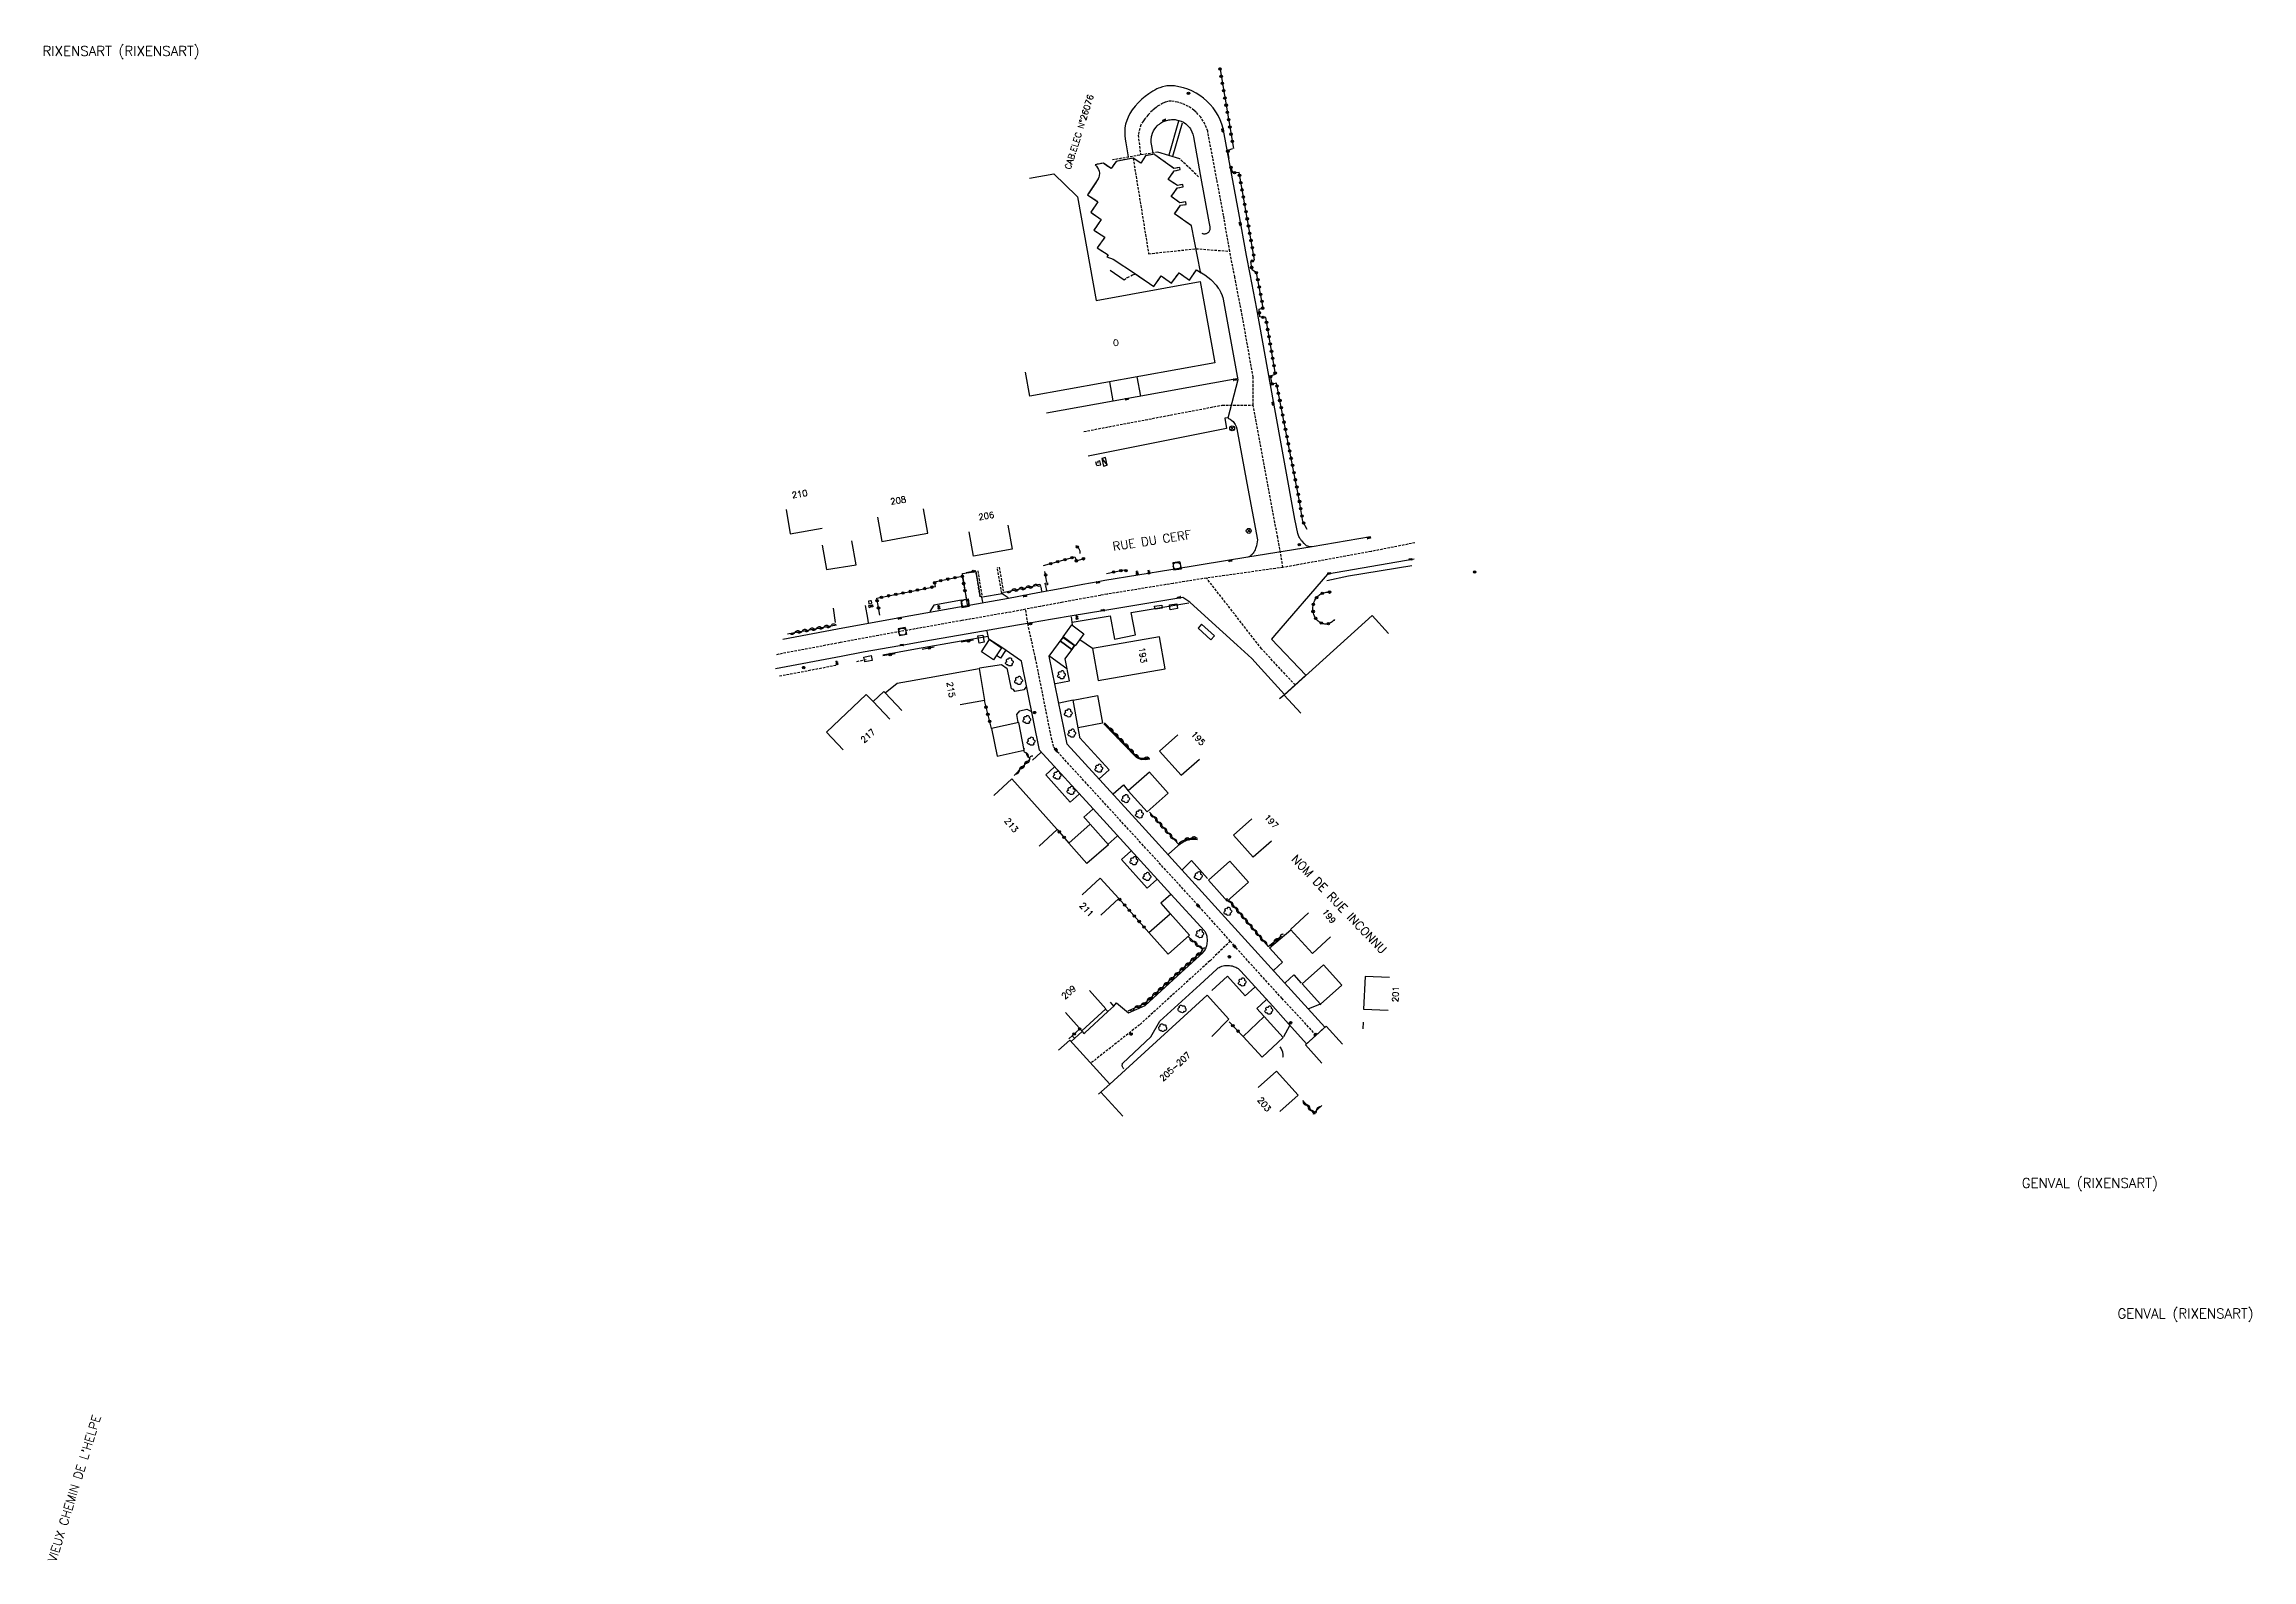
# Model space of a CAD drawing. Header units: millimetres. Extents: x 159000 to 159487, y 157000 to 157996.
# Drawn here: x 159007.5 to 159458.1, y 157686.6 to 157996 of the extents above; entities that cross this region are included whole.
import ezdxf
from ezdxf.enums import TextEntityAlignment as Align

# ---------------------------------------------------------------- set-up
doc = ezdxf.new("R2010")
doc.units = ezdxf.units.MM
doc.linetypes.add('DASHED', pattern=[0.75, 0.5, -0.25])
doc.layers.get('0').update_dxf_attribs({"linetype": 'CONTINUOUS'})
for name, color, linetype in [('W0001', 6, 'DASHED'), ('W0003', 5, 'CONTINUOUS'), ('W0006', 2, 'CONTINUOUS'), ('W0008', 7, 'CONTINUOUS'), ('W0014', 7, 'CONTINUOUS'), ('W0017', 7, 'CONTINUOUS'), ('W0100', 7, 'CONTINUOUS'), ('W0101', 7, 'CONTINUOUS'), ('W0103', 1, 'CONTINUOUS'), ('W0104', 1, 'CONTINUOUS'), ('W0105', 7, 'CONTINUOUS'), ('W0106', 7, 'CONTINUOUS'), ('W0112', 1, 'DASHED'), ('W0113', 2, 'DASHED'), ('W0300', 7, 'CONTINUOUS'), ('W0310', 3, 'CONTINUOUS'), ('W0322', 7, 'CONTINUOUS'), ('W0323', 7, 'CONTINUOUS'), ('W0400', 7, 'CONTINUOUS'), ('W0420', 7, 'CONTINUOUS'), ('W0421', 7, 'CONTINUOUS'), ('W0425', 7, 'CONTINUOUS'), ('W0431', 7, 'CONTINUOUS'), ('W0432', 7, 'CONTINUOUS'), ('W0438', 7, 'CONTINUOUS'), ('W0469', 7, 'CONTINUOUS'), ('W0856', 7, 'CONTINUOUS'), ('W0980', 7, 'CONTINUOUS'), ('W0989', 7, 'CONTINUOUS'), ('W0991', 7, 'CONTINUOUS'), ('W1102', 7, 'CONTINUOUS'), ('W1336', 3, 'CONTINUOUS'), ('W1338', 7, 'CONTINUOUS'), ('W1471', 7, 'CONTINUOUS')]:
    doc.layers.add(name, color=color, linetype=linetype)
doc.styles.get("Standard").update_dxf_attribs({"font": 'romans.shx', "width": 0.85})

# ---------------------------------------------------------------- blocks, each defined once
blk = doc.blocks.new('T400')
for p, q in [((-0.15, 0.3), (0.15, 0.3)), ((-0.15, -0.25), (-0.15, 0.3)), ((-0.15, 0.15), (0.15, 0.15)), ((-0.15, 0), (0.15, 0)), ((0.15, 0.3), (0.15, -0.25)), ((-0.15, -0.15), (0.15, -0.15)), ((-0.15, -0.25), (-0.15, -0.3)), ((-0.15, -0.3), (0.15, -0.3)), ((0.15, -0.3), (0.15, -0.25))]:
    blk.add_line(p, q)
blk = doc.blocks.new('T300')
for p, q in [((-0.8, 0.51), (-0.86, 0.34)), ((-0.86, 0.34), (-0.86, 0.17)), ((-0.86, 0.17), (-0.74, 0.06)), ((-0.69, 0.63), (-0.8, 0.51)), ((-0.8, -0.06), (-0.74, 0.06)), ((-0.74, 0.06), (-0.69, 0.11)), ((-0.57, 0.69), (-0.69, 0.63)), ((-0.46, 0.69), (-0.57, 0.69)), ((-0.29, 0.63), (-0.46, 0.69)), ((-0.29, 0.63), (-0.17, 0.74)), ((-0.23, 0.57), (-0.29, 0.63)), ((-0.17, 0.74), (-0.06, 0.8)), ((-0.06, 0.8), (0.06, 0.8)), ((0.06, 0.8), (0.23, 0.74)), ((0.23, 0.74), (0.34, 0.63)), ((0.34, 0.63), (0.4, 0.51)), ((0.46, 0.46), (0.34, 0.46)), ((0.4, 0.51), (0.4, 0.46)), ((0.57, 0.4), (0.46, 0.46)), ((0.57, 0.4), (0.69, 0.29)), ((0.69, 0.29), (0.74, 0.17)), ((0.74, 0.06), (0.69, -0.17)), ((0.74, 0.17), (0.74, 0.06)), ((-0.8, -0.17), (-0.8, -0.06)), ((-0.8, -0.23), (-0.8, -0.17)), ((-0.74, -0.34), (-0.8, -0.23)), ((-0.69, -0.4), (-0.74, -0.34)), ((-0.51, -0.46), (-0.69, -0.4)), ((-0.4, -0.46), (-0.51, -0.46)), ((-0.4, -0.46), (-0.34, -0.46)), ((-0.34, -0.46), (-0.34, -0.4)), ((-0.34, -0.51), (-0.34, -0.46)), ((-0.29, -0.63), (-0.34, -0.51)), ((-0.17, -0.74), (-0.29, -0.63)), ((-0.06, -0.8), (-0.17, -0.74)), ((0.06, -0.8), (-0.06, -0.8)), ((0.17, -0.74), (0.06, -0.8)), ((0.23, -0.69), (0.17, -0.74)), ((0.29, -0.46), (0.23, -0.46)), ((0.29, -0.63), (0.23, -0.69)), ((0.46, -0.4), (0.29, -0.46)), ((0.34, -0.51), (0.29, -0.63)), ((0.34, -0.51), (0.34, -0.46)), ((0.57, -0.34), (0.46, -0.4)), ((0.63, -0.29), (0.57, -0.34)), ((0.69, -0.17), (0.63, -0.29))]:
    blk.add_line(p, q)
blk = doc.blocks.new('T856')
for p, q in [((-0.125, 0), (0.125, 0)), ((0, 0.125), (0, -0.125))]:
    blk.add_line(p, q)
blk.add_ellipse((0, 0), major_axis=(-0.177, 0.177), ratio=1, start_param=3.9269908, end_param=10.2101761)
blk = doc.blocks.new('T438')
for p, q in [((-0.4, 0.2), (0.4, 0.2)), ((-0.4, -0.2), (-0.4, 0.2)), ((0.15, 1.1), (-0.3, 1.1)), ((-0.3, 1.1), (-0.3, 0.5)), ((-0.3, 0.5), (0.15, 0.5)), ((0.3, 0.65), (0.3, 0.95)), ((0.4, 0.2), (0.4, -0.2))]:
    blk.add_line(p, q)
at = {"flags": 128}
for points in [[(-0.4, -0.2), (0.4, 0.2)], [(0.4, -0.2), (-0.4, -0.2)]]:
    blk.add_lwpolyline(points, dxfattribs=at)
for centre, major_axis, start_param, end_param in [((0.15, 0.95), (0.106, -0.106), 0.785398, 2.356194), ((0.15, 0.65), (0.106, 0.106), 3.926991, 5.497787)]:
    blk.add_ellipse(centre, major_axis=major_axis, ratio=1, start_param=start_param, end_param=end_param)
blk = doc.blocks.new('T420')
for p, q in [((0.75, 0.75), (-0.75, 0.75)), ((-0.75, 0.75), (-0.75, -0.75)), ((0.75, 0.75), (0.75, -0.75)), ((0.75, -0.75), (-0.75, -0.75))]:
    blk.add_line(p, q)
blk.add_ellipse((0, 0), major_axis=(-0.53, 0.53), ratio=1, start_param=3.926991, end_param=10.210176)
blk = doc.blocks.new('T425')
for p, q in [((-0.15, 0.6), (0.15, 0.6)), ((-0.15, 0.6), (-0.15, 0.3)), ((-0.15, 0.3), (0.15, 0.3)), ((-0.15, 0.15), (0.15, 0.15)), ((-0.15, -0.15), (-0.15, 0.15)), ((0, 0.45), (0.15, 0.45)), ((0.15, 0.45), (0.15, 0.3)), ((0.15, 0.15), (0.15, -0.15)), ((0.15, -0.15), (-0.15, -0.15))]:
    blk.add_line(p, q)
blk.add_ellipse((0, 0), major_axis=(-0.106, 0.106), ratio=1, start_param=3.926991, end_param=10.210176)
blk = doc.blocks.new('T1471')
at = {"color": 0, "linetype": 'Continuous', "flags": 128}
blk.add_lwpolyline([(-0.75, -0.5), (-0.75, 0.5), (0.75, 0.5), (0.75, -0.5), (-0.75, -0.5)], dxfattribs=at)
blk = doc.blocks.new('T432')
at = {"flags": 128}
for points in [[(0.8, 0.8), (-0.8, 0.8)], [(-0.8, 0.8), (-0.8, 0)], [(0.8, 0.8), (-0.8, 0)], [(-0.8, 0), (0.8, 0)], [(-0.4, 2.1), (-0.4, 1.3)], [(-0.4, 1.3), (0.4, 1.3)], [(-0.39, 2.1), (0.41, 2.1)], [(0, 1.7), (0.4, 1.7)], [(0.4, 1.3), (0.4, 1.7)], [(0.8, 0), (0.8, 0.8)]]:
    blk.add_lwpolyline(points, dxfattribs=at)
blk = doc.blocks.new('T469')
at = {"color": 0, "linetype": 'Continuous', "flags": 128}
for points in [[(-0.35, 0.35), (0.35, -0.35)], [(-0.35, -0.35), (0.35, 0.35)]]:
    blk.add_lwpolyline(points, dxfattribs=at)
at = {"color": 0, "linetype": 'Continuous'}
blk.add_circle((0, 0), 0.5, dxfattribs=at)
blk = doc.blocks.new('t322o')
at = {"color": 0, "linetype": 'Continuous'}
for radius in [0.25, 0.15]:
    blk.add_circle((0, 0), radius, dxfattribs=at)
blk = doc.blocks.new('t310o')
at = {"color": 0, "linetype": 'Continuous'}
for centre, start, end in [((-0.5, 0.38), 216.8699, 323.1304), ((0.5, -0.37), 36.8699, 143.1303)]:
    blk.add_arc(centre, 0.625, start, end, dxfattribs=at)
blk = doc.blocks.new('t323o')
at = {"color": 0, "linetype": 'Continuous'}
for radius in [0.25, 0.15]:
    blk.add_circle((0, 0), radius, dxfattribs=at)

msp = doc.modelspace()

# ---------------------------------------------------------------- linework, layer by layer
at = {"layer": 'W0001'}
for points in [[(159260.32, 157889.14), (159259.26, 157895.27), (159258.66, 157898.24), (159254.25, 157922.29), (159254.25, 157927.97), (159254.25, 157927.97), (159254.25, 157927.97), (159251.84, 157941.37), (159250.49, 157948.38), (159249.45, 157953.68), (159249.45, 157953.68), (159248.19, 157960.98), (159244.96, 157978.17), (159244.44, 157979.57), (159243.54, 157981.05), (159242.6, 157982.09), (159242.2, 157982.44), (159241.02, 157983.24), (159239.77, 157983.82), (159238.8, 157984.1), (159238.11, 157984.24), (159237.53, 157984.32), (159237.51, 157984.32), (159236.88, 157984.28), (159236.82, 157984.27), (159236.29, 157984.11), (159235.8, 157983.89), (159234.98, 157983.41), (159234.74, 157983.26), (159234.44, 157983.03), (159234.14, 157982.81), (159233.66, 157982.4), (159232.79, 157981.52), (159232.3, 157980.94), (159232.1, 157980.69), (159231.82, 157980.27), (159231.3, 157979.48), (159231.3, 157979.48), (159230.76, 157977.39), (159230.76, 157977.39), (159230.76, 157977.39), (159231.27, 157973.34)], [(159229.74, 157972.69), (159232.89, 157953.17), (159242.58, 157954.2), (159249.45, 157953.68)], [(159219.7, 157916.89), (159247.93, 157922.27), (159254.25, 157922.29)], [(159287.26, 157894.18), (159278.29, 157892.4), (159260.32, 157889.14), (159244.71, 157886.98), (159237.88, 157885.88), (159224.41, 157883.68), (159223.06, 157883.45), (159221.51, 157883.17), (159219.95, 157882.89), (159215.37, 157882.04), (159210.79, 157881.18), (159207.81, 157880.62), (159204.78, 157880.05), (159194.77, 157878.3), (159182.97, 157876.2), (159169.94, 157873.81), (159156.89, 157871.33)], [(159262.8, 157865.18), (159255.94, 157872.54), (159244.71, 157886.98)], [(159267.06, 157793.69), (159260.12, 157801.17), (159250.87, 157811.37), (159249.57, 157812.87), (159242.99, 157820.18), (159214.33, 157851.47), (159213.51, 157852.57), (159213.15, 157853.95), (159209.83, 157870.54), (159208.22, 157877.72), (159207.81, 157880.62)], [(159249.57, 157812.87), (159245.38, 157808.83), (159231.07, 157795.8), (159221.09, 157787.96)]]:
    msp.add_lwpolyline(points, dxfattribs=at)
at = {"layer": 'W0003'}
msp.add_lwpolyline([(159212.03, 157920.67), (159225.68, 157923.12), (159250.88, 157927.7)], dxfattribs=at)
at = {"layer": 'W0006'}
msp.add_lwpolyline([(159230.22, 157949.04), (159230.22, 157949.04), (159233.97, 157946.48), (159235.47, 157948.66), (159237.57, 157947.15), (159239.1, 157949.27), (159241.21, 157947.81), (159242.69, 157949.91), (159243.59, 157949.3), (159243.5, 157949.5), (159241.67, 157958.9), (159238.21, 157961.33), (159239.4, 157963.07), (159240.59, 157963.24), (159240.5, 157963.76), (159239.27, 157963.57), (159237.52, 157964.87), (159238.77, 157966.62), (159239.96, 157966.82), (159239.9, 157967.3), (159238.77, 157967.11), (159236.89, 157968.32), (159238.13, 157970.08), (159239.31, 157970.34), (159239.24, 157970.79), (159238.04, 157970.59), (159234.15, 157973.39), (159234.12, 157973.52), (159232.29, 157973.15), (159231.32, 157971.65), (159229.74, 157972.69), (159226.25, 157972.02), (159225.22, 157970.56), (159223.66, 157971.65), (159221.96, 157971.34), (159222.24, 157971.06), (159222.48, 157970.73), (159222.66, 157970.38), (159222.78, 157970), (159222.84, 157969.6), (159222.83, 157969.1), (159222.76, 157968.8), (159222.62, 157968.43), (159220.44, 157965.2), (159222.56, 157963.78), (159221.08, 157961.63), (159223.24, 157960.18), (159221.75, 157958.01), (159223.96, 157956.54), (159222.39, 157954.37), (159224.61, 157952.93), (159224.35, 157952.52), (159225.65, 157952.06), (159230.22, 157949.04)], close=True, dxfattribs=at)
for points in [[(159248.9, 157919.68), (159248.42, 157919.61), (159248.79, 157917.52), (159220.55, 157911.89)], [(159195.95, 157881.52), (159194.91, 157887.91), (159197.65, 157888.35), (159198.52, 157883.14)]]:
    msp.add_lwpolyline(points, dxfattribs=at)
at = {"layer": 'W0008'}
for points in [[(159278.2, 157895.36), (159266.25, 157893.36), (159253.16, 157891.23), (159243.63, 157889.66), (159237.43, 157888.65), (159223.95, 157886.45), (159222.58, 157886.22), (159221.01, 157885.94), (159219.44, 157885.65), (159214.85, 157884.8), (159210.27, 157883.94), (159204.28, 157882.81), (159194.28, 157881.06), (159194.28, 157881.06), (159182.47, 157878.96), (159169.42, 157876.56), (159158.23, 157874.45)], [(159287.09, 157890.81), (159269.42, 157887.74), (159258.57, 157875.26), (159257.95, 157874.5), (159264.96, 157867.13), (159260.64, 157863.22), (159255.9, 157868.47), (159253.93, 157870.59), (159250.94, 157873.3), (159245.12, 157878.58), (159241.28, 157882.03), (159239.86, 157883.02), (159223.94, 157880.35), (159216.89, 157879.18), (159210.51, 157878.12), (159209.02, 157877.87), (159206.12, 157877.37), (159199.18, 157876.16), (159194.1, 157875.28), (159187.05, 157874.03), (159182.11, 157873.16), (159174.66, 157871.84), (159170.15, 157871), (159156.74, 157868.45)], [(159233.32, 157793.37), (159235.17, 157796.53), (159243.4, 157804.01), (159246.79, 157807.14), (159246.95, 157807.28), (159247.12, 157807.4), (159247.29, 157807.51), (159247.48, 157807.61), (159247.67, 157807.69), (159247.87, 157807.75), (159248.12, 157807.82), (159248.37, 157807.87), (159248.63, 157807.9), (159248.88, 157807.91), (159249.14, 157807.91), (159249.4, 157807.9), (159249.67, 157807.86), (159249.93, 157807.81), (159250.19, 157807.73), (159250.45, 157807.64), (159250.7, 157807.53), (159250.92, 157807.41), (159251.14, 157807.27), (159251.34, 157807.12), (159251.54, 157806.95), (159251.71, 157806.77), (159258.22, 157799.57), (159260.89, 157796.6), (159265.12, 157791.93), (159267.06, 157793.69), (159268.85, 157795.3), (159260.65, 157804.34), (159230.21, 157837.83), (159223.62, 157845.04), (159216.25, 157853.06), (159212.62, 157871.07), (159215.43, 157874.93), (159215.45, 157874.97), (159217.23, 157877.41), (159217.36, 157877.46), (159217.14, 157879.05)], [(159228.81, 157798.22), (159232.18, 157799.77), (159239.54, 157806.49), (159243.97, 157810.52), (159244.15, 157810.74), (159244.29, 157810.91), (159244.42, 157811.1), (159244.52, 157811.29), (159244.62, 157811.5), (159244.71, 157811.75), (159244.78, 157812.01), (159244.84, 157812.28), (159244.88, 157812.54), (159244.9, 157812.79), (159244.9, 157813.04), (159244.89, 157813.29), (159244.87, 157813.54), (159244.83, 157813.79), (159244.78, 157814.04), (159244.73, 157814.21), (159244.66, 157814.37), (159244.59, 157814.54), (159244.5, 157814.69), (159244.39, 157814.83), (159244.28, 157814.97), (159237.46, 157822.43), (159230.55, 157829.98), (159221.56, 157839.85), (159210.6, 157851.88), (159206.92, 157870.04), (159206.92, 157870.04), (159206.92, 157870.04), (159202.93, 157872.79), (159200.27, 157874.53), (159199.95, 157876.12)]]:
    msp.add_lwpolyline(points, dxfattribs=at)
at = {"layer": 'W0014'}
for points in [[(159286.63, 157889.45), (159273.67, 157887.35), (159269.27, 157886.42)], [(159194.92, 157881.34), (159194.72, 157882.45), (159189.04, 157881.42), (159188.22, 157880.18)], [(159199.06, 157882.09), (159198.85, 157883.07)], [(159199.02, 157883.18), (159202.98, 157883.86), (159204.26, 157883), (159204.25, 157883.01)], [(159217.31, 157877.97), (159225.03, 157879.29), (159225.96, 157874.54), (159230.23, 157875.36), (159229.33, 157879.97), (159241.1, 157881.94)], [(159200.13, 157875.07), (159200.13, 157875.07), (159194.62, 157874.08), (159185.35, 157872.45), (159178.64, 157871.26)], [(159203.69, 157872.17), (159202.66, 157870.62), (159201.88, 157871.16)]]:
    msp.add_lwpolyline(points, dxfattribs=at)
at = {"layer": 'W0017'}
for points in [[(159266.25, 157893.36), (159266.13, 157893.34), (159266.02, 157893.34), (159265.9, 157893.35), (159265.78, 157893.37), (159265.59, 157893.41), (159265.41, 157893.46), (159265.28, 157893.5), (159265.15, 157893.56), (159265.06, 157893.61), (159264.97, 157893.68), (159264.61, 157894.04), (159264.27, 157894.41), (159264.1, 157894.61), (159263.94, 157894.82), (159263.79, 157895.04), (159263.66, 157895.27), (159263.57, 157895.46), (159263.48, 157895.67), (159263.42, 157895.88), (159263.37, 157896.1), (159262.77, 157899.03), (159258.38, 157923.04), (159254.98, 157941.96), (159253.62, 157948.99), (159252.89, 157952.84), (159252.89, 157952.84), (159251.32, 157961.55), (159248.1, 157978.76), (159247.83, 157979.65), (159247.49, 157980.52), (159247.09, 157981.36), (159246.61, 157982.17), (159246.08, 157982.94), (159245.48, 157983.66), (159244.81, 157984.34), (159244.12, 157984.94), (159243.37, 157985.49), (159242.58, 157985.98), (159241.75, 157986.41), (159240.88, 157986.77), (159239.99, 157987.06), (159239.08, 157987.27), (159238.16, 157987.41), (159237.56, 157987.47), (159236.62, 157987.43), (159236.35, 157987.39), (159235.76, 157987.26), (159235.19, 157987.06), (159234.88, 157986.94), (159234.58, 157986.8), (159234.15, 157986.58), (159233.73, 157986.35), (159232.93, 157985.84), (159232.18, 157985.27), (159231.52, 157984.71), (159230.78, 157983.99), (159230.15, 157983.29), (159229.57, 157982.55), (159229.03, 157981.77), (159228.69, 157981.08), (159228.42, 157980.36), (159228.21, 157979.62), (159228.05, 157978.88), (159228.01, 157978.1), (159228.02, 157977.33), (159228.1, 157976.56), (159228.26, 157975.81), (159228.71, 157972.92)], [(159233.82, 157973.76), (159233.45, 157975.88), (159233.43, 157976.37), (159233.5, 157977.07), (159233.56, 157977.33), (159233.71, 157977.8), (159233.91, 157978.24), (159234.17, 157978.66), (159234.47, 157979.04), (159234.67, 157979.26), (159234.87, 157979.46), (159235.09, 157979.65), (159235.3, 157979.81), (159235.52, 157979.95), (159235.75, 157980.08), (159235.94, 157980.17), (159236.13, 157980.25), (159236.33, 157980.32), (159236.53, 157980.38), (159236.79, 157980.44), (159237.05, 157980.49), (159237.31, 157980.53), (159237.58, 157980.55), (159237.82, 157980.56), (159238.06, 157980.56), (159238.3, 157980.54), (159238.54, 157980.51), (159238.8, 157980.47), (159239.05, 157980.4), (159239.3, 157980.33), (159239.55, 157980.24), (159240.02, 157980), (159240.47, 157979.71), (159240.86, 157979.36), (159241.22, 157978.97), (159241.42, 157978.69), (159241.75, 157978.06), (159241.93, 157977.56), (159242.04, 157977.04), (159243.44, 157969.33), (159245.19, 157959.71), (159245.41, 157958.68), (159245.38, 157958.18), (159245.36, 157958.04), (159245.32, 157957.9), (159245.26, 157957.76), (159245.19, 157957.64), (159245.1, 157957.53), (159244.99, 157957.43), (159244.88, 157957.35), (159244.75, 157957.28), (159244.64, 157957.24), (159244.52, 157957.21), (159244.4, 157957.19), (159244.28, 157957.19), (159244.16, 157957.2), (159244.05, 157957.23), (159243.93, 157957.27), (159243.82, 157957.32)], [(159238.99, 157980.23), (159236.99, 157973.31)], [(159237.87, 157973.12), (159239.84, 157979.92)], [(159243.7, 157949.26), (159244.36, 157948.85), (159244.99, 157948.4), (159245.58, 157947.9), (159245.81, 157947.68), (159246.65, 157946.78), (159247.12, 157946.17), (159247.12, 157946.17), (159247.12, 157946.17), (159247.28, 157945.92), (159247.42, 157945.67), (159247.64, 157945.25), (159247.85, 157944.82), (159247.89, 157944.71), (159247.93, 157944.59), (159248.01, 157944.23), (159248.09, 157943.87), (159251.11, 157927.41), (159249.07, 157919.63), (159249.51, 157919.4), (159249.91, 157919.11), (159250.12, 157918.93), (159250.55, 157918.35), (159250.77, 157917.9), (159250.92, 157917.42), (159252.97, 157906.37), (159255.09, 157894.76), (159255.01, 157893.95), (159254.92, 157893.56), (159254.71, 157892.99), (159254.61, 157892.75), (159254.49, 157892.52), (159254.36, 157892.28), (159254.21, 157892.06), (159254.11, 157891.93), (159254, 157891.81), (159253.83, 157891.63), (159253.64, 157891.47), (159253.56, 157891.41), (159253.48, 157891.36), (159253.32, 157891.29), (159253.16, 157891.23)], [(159225.68, 157923.12), (159224.98, 157927.04)], [(159231.29, 157924.12), (159230.59, 157928.04)], [(159210.87, 157885.21), (159211.05, 157884.29)], [(159211.85, 157885.39), (159212.03, 157884.47)], [(159168.49, 157880.81), (159168.95, 157877.89)], [(159175.08, 157881.35), (159175.53, 157878.79), (159175.67, 157877.85)], [(159213.86, 157865.46), (159216.75, 157866.03), (159215.85, 157870.48), (159215.85, 157870.48), (159217.21, 157872.35), (159217.26, 157872.39), (159217.77, 157873.2)], [(159217.21, 157872.35), (159214.9, 157874.05)], [(159218.87, 157874.42), (159221.46, 157872.69)], [(159207.9, 157864.77), (159207.44, 157864.19), (159205.58, 157863.84), (159205.29, 157864.2), (159204.9, 157864.36), (159204.13, 157868.3), (159204.05, 157868.45), (159202.84, 157869.27), (159198.35, 157868.56)], [(159212.73, 157871.03), (159216.22, 157868.49)], [(159206.29, 157857.47), (159205.99, 157859.12), (159206.59, 157859.91), (159208.02, 157860.23), (159208.01, 157860.23), (159208.89, 157859.82)], [(159214.65, 157861.54), (159217.52, 157862.1)], [(159224.86, 157847.81), (159218.88, 157854.38), (159218.84, 157854.59), (159218.54, 157856.4)], [(159223.78, 157857.26), (159230.24, 157850.55), (159230.35, 157850.45), (159230.47, 157850.36), (159230.6, 157850.29), (159230.73, 157850.22), (159230.87, 157850.17), (159231.13, 157850.1), (159231.4, 157850.05), (159231.67, 157850.01), (159231.94, 157849.99), (159232.21, 157849.98), (159232.45, 157849.99), (159232.68, 157850.01), (159232.92, 157850.05), (159233.15, 157850.1)], [(159210.89, 157851.39), (159209.18, 157849.82)], [(159218.7, 157842.86), (159216.91, 157841.27), (159211.92, 157846.83), (159213.65, 157848.39)], [(159224.86, 157847.81), (159222.82, 157846)], [(159225.69, 157842.94), (159227.75, 157844.75), (159228.75, 157843.52)], [(159221.48, 157839.79), (159219.66, 157838.21), (159220.87, 157836.88)], [(159226.49, 157834.3), (159224.62, 157832.65)], [(159236.96, 157830.6), (159238.84, 157832.35), (159239.08, 157832.56), (159239.33, 157832.76), (159239.59, 157832.94), (159239.86, 157833.1), (159240.14, 157833.25), (159240.4, 157833.37), (159240.66, 157833.46), (159240.93, 157833.55), (159241.2, 157833.61), (159241.48, 157833.66), (159241.71, 157833.68), (159241.94, 157833.69), (159242.16, 157833.69), (159242.39, 157833.68), (159242.62, 157833.66), (159242.85, 157833.63)], [(159234.55, 157825.47), (159232.61, 157823.7), (159227.37, 157829.55), (159229.25, 157831.26)], [(159239.8, 157827.48), (159241.68, 157829.3), (159244.91, 157825.65)], [(159237.42, 157822.4), (159235.38, 157820.6), (159237.3, 157818.48)], [(159258.44, 157806.94), (159260.23, 157808.55), (159257.56, 157811.53), (159261.89, 157815.17)], [(159254.55, 157803.47), (159252.62, 157801.72), (159249, 157805.75), (159245.77, 157802.79)], [(159260.75, 157804.38), (159262.55, 157806.01), (159264.06, 157804.32)], [(159256.43, 157797.57), (159255.01, 157799.1), (159256.91, 157800.87)], [(159217.11, 157792.39), (159219.33, 157794.4), (159219.69, 157794.01), (159219.86, 157794.16), (159224.57, 157798.49), (159225.77, 157799.62), (159226.34, 157800.28), (159228.81, 157798.22)], [(159265.59, 157799.12), (159267.87, 157800.04), (159268.02, 157799.97)], [(159227.82, 157786.82), (159227.75, 157786.9), (159227.68, 157786.99), (159227.63, 157787.09), (159227.59, 157787.19), (159227.55, 157787.3), (159227.53, 157787.41), (159227.53, 157787.52), (159227.53, 157787.63), (159227.55, 157787.78), (159227.58, 157787.92), (159227.6, 157787.96), (159227.63, 157788), (159233.32, 157793.37)], [(159261.64, 157795.62), (159260.42, 157793.35)], [(159259.71, 157791.27), (159259.84, 157791.09), (159259.96, 157790.9), (159260.05, 157790.71), (159260.14, 157790.5), (159260.2, 157790.29), (159260.25, 157790.08), (159260.27, 157789.92), (159260.29, 157789.75), (159260.29, 157789.59), (159260.29, 157789.42), (159260.27, 157789.26), (159260.24, 157789.09)]]:
    msp.add_lwpolyline(points, dxfattribs=at)
at = {"layer": 'W0100'}
for points in [[(159208.62, 157968.58), (159213.57, 157969.48), (159218.18, 157964.99), (159218.36, 157964.8), (159222.19, 157943.63), (159243.43, 157947.49), (159246.43, 157930.94), (159246.43, 157930.94), (159208.68, 157924.09), (159207.79, 157929.01)], [(159204.15, 157897.77), (159205.02, 157892.85), (159197.14, 157891.46), (159196.27, 157896.38)], [(159179.12, 157863.55), (159181.56, 157865.53), (159188.09, 157866.71), (159198.31, 157868.51), (159199.39, 157861.97), (159194.46, 157861.1)], [(159170.59, 157851.91), (159167.15, 157855.55), (159175.28, 157863.24), (159176.66, 157861.78)], [(159238.89, 157854.99), (159235.14, 157851.68), (159239.52, 157846.73), (159243.27, 157850.04)], [(159210.58, 157832.26), (159214.25, 157835.65), (159214.25, 157835.65), (159204.99, 157845.99), (159201.32, 157842.59)], [(159257.97, 157833.3), (159254.22, 157829.99), (159250.23, 157834.53), (159253.97, 157837.85)], [(159223.16, 157818.17), (159226.84, 157821.56), (159223.03, 157825.7), (159219.35, 157822.32)], [(159270.05, 157813.74), (159266.34, 157810.38), (159261.84, 157815.28), (159265.55, 157818.64)], [(159282.09, 157805.42), (159277.1, 157805.66), (159276.78, 157799.01), (159281.77, 157798.77)], [(159220.85, 157802.78), (159224.16, 157799.03), (159219.26, 157794.57), (159215.95, 157798.32)], [(159245.79, 157793.41), (159249.29, 157796.98), (159244.82, 157801.87), (159224.96, 157783.71)], [(159255.26, 157782.97), (159258.97, 157786.33), (159263.41, 157781.46), (159259.71, 157778.11)], [(159223.16, 157782.07), (159227.63, 157777.17)]]:
    msp.add_lwpolyline(points, dxfattribs=at)
msp.add_lwpolyline([(159222.62, 157866.07), (159236.25, 157868.47), (159235.11, 157874.98), (159221.47, 157872.58)], close=True, dxfattribs=at)
at = {"layer": 'W0101'}
for points in [[(159158.91, 157900.97), (159159.72, 157896.03), (159166.29, 157897.19)], [(159177.55, 157899.39), (159178.43, 157894.47), (159183.21, 157895.35), (159187.82, 157896.17), (159186.94, 157901.09)]]:
    msp.add_lwpolyline(points, dxfattribs=at)
at = {"layer": 'W0103'}
for points in [[(159281.88, 157875.64), (159278.52, 157879.34), (159260.58, 157863.1), (159263.94, 157859.4)], [(159176.66, 157861.78), (159178.89, 157863.8), (159179.12, 157863.55)], [(159201.96, 157850.64), (159207.53, 157851.87), (159206.38, 157857.49), (159200.81, 157856.26), (159201.96, 157850.64)], [(159216.63, 157832.9), (159221, 157836.72), (159224.68, 157832.51), (159220.31, 157828.69), (159216.63, 157832.9)], [(159237.29, 157818.49), (159241.23, 157814.07), (159236.89, 157810.23), (159232.96, 157814.64), (159237.3, 157818.48)], [(159224.96, 157783.71), (159216.79, 157792.68), (159214.48, 157790.59)], [(159268.28, 157788), (159264.92, 157791.7), (159269.14, 157795.52), (159272.5, 157791.82)]]:
    msp.add_lwpolyline(points, dxfattribs=at)
for points in [[(159200.42, 157874.43), (159202.88, 157872.77), (159201.22, 157870.27), (159198.76, 157871.93)], [(159219.69, 157875.6), (159217.89, 157873.18), (159215.45, 157874.97), (159217.23, 157877.41)], [(159218.51, 157856.39), (159217.51, 157862.05), (159222.49, 157863), (159223.49, 157857.34)], [(159228.75, 157843.52), (159232.6, 157839.26), (159236.91, 157843.08), (159233.06, 157847.33)], [(159245.1, 157825.3), (159249.46, 157829.18), (159253.27, 157824.91), (159248.91, 157821.04), (159247.91, 157822.18)], [(159272.34, 157803.89), (159268.58, 157808.02), (159264.22, 157804.14), (159267.98, 157800)], [(159256.46, 157797.48), (159252.17, 157793.42), (159256.08, 157789.17), (159260.37, 157793.23)]]:
    msp.add_lwpolyline(points, close=True, dxfattribs=at)
at = {"layer": 'W0104'}
msp.add_lwpolyline([(159166.28, 157893.68), (159167.14, 157888.75), (159173.2, 157889.65), (159172.34, 157894.58)], dxfattribs=at)
at = {"layer": 'W0105'}
for points in [[(159225.02, 157949.85), (159227.89, 157947.83)], [(159217.79, 157793.1), (159217.38, 157793.5)]]:
    msp.add_lwpolyline(points, dxfattribs=at)
msp.add_lwpolyline([(159217.77, 157873.2), (159217.26, 157872.39), (159214.93, 157874.1), (159215.49, 157874.88)], close=True, dxfattribs=at)
at = {"layer": 'W0106'}
msp.add_lwpolyline([(159224.13, 157799), (159224.57, 157798.49), (159225.77, 157799.62), (159225.09, 157800.4)], dxfattribs=at)
at = {"layer": 'W0112'}
for points in [[(159241.67, 157958.9), (159238.21, 157961.33), (159239.4, 157963.07), (159240.59, 157963.24), (159240.5, 157963.76), (159239.27, 157963.57), (159237.52, 157964.87), (159238.77, 157966.62), (159239.96, 157966.82), (159239.9, 157967.3), (159238.77, 157967.11), (159236.89, 157968.32), (159238.13, 157970.08), (159239.31, 157970.34), (159239.24, 157970.79), (159238.04, 157970.59), (159234.15, 157973.39), (159234.12, 157973.52), (159232.29, 157973.15), (159231.32, 157971.65), (159229.74, 157972.69), (159226.25, 157972.02), (159225.22, 157970.56), (159223.66, 157971.65), (159221.96, 157971.34), (159222.24, 157971.06), (159222.48, 157970.73), (159222.66, 157970.38), (159222.78, 157970), (159222.84, 157969.6), (159222.83, 157969.1), (159222.76, 157968.8), (159222.62, 157968.43), (159220.44, 157965.2), (159222.56, 157963.78), (159221.08, 157961.63), (159223.24, 157960.18), (159221.75, 157958.01), (159223.96, 157956.54), (159222.39, 157954.37), (159224.61, 157952.93), (159224.35, 157952.52)], [(159234.78, 157973.92), (159225.53, 157972.33)], [(159227.88, 157947.83), (159228.41, 157948.23), (159228.58, 157948.34), (159229.59, 157948.84), (159230.22, 157949.04), (159230.22, 157949.04), (159233.97, 157946.48), (159235.47, 157948.66), (159237.57, 157947.15), (159239.1, 157949.27), (159241.21, 157947.81), (159242.69, 157949.91), (159243.59, 157949.3)], [(159198.03, 157888.42), (159198.89, 157883.21), (159198.52, 157883.14), (159197.65, 157888.35)], [(159202.4, 157889.2), (159203.29, 157883.99), (159202.92, 157883.92), (159202.02, 157889.13)], [(159169.09, 157869.14), (159157.33, 157866.88)], [(159175.24, 157870.31), (159173.24, 157869.87)]]:
    msp.add_lwpolyline(points, dxfattribs=at)
for points in [[(159210.27, 157885.65), (159210.72, 157885.75), (159210.81, 157885.34), (159210.36, 157885.25)], [(159211.77, 157885.96), (159212.23, 157886.02), (159212.29, 157885.61), (159211.83, 157885.55)]]:
    msp.add_lwpolyline(points, close=True, dxfattribs=at)
at = {"layer": 'W0113'}
msp.add_lwpolyline([(159243.11, 157968.85), (159239.25, 157972.55)], dxfattribs=at)
at = {"layer": 'W0310'}
for points in [[(159203.44, 157884.09), (159210.3, 157885.5)], [(159159.22, 157875.58), (159169.23, 157877.45)], [(159223.92, 157857.4), (159230.38, 157850.7), (159230.48, 157850.6), (159230.58, 157850.53)], [(159207.84, 157851.38), (159208.14, 157850.69), (159208.74, 157850.1)], [(159238.98, 157832.65), (159233.06, 157839.22)], [(159249.28, 157821.16), (159257.31, 157811.77)], [(159240.94, 157813.8), (159243.96, 157811.08), (159243.87, 157810.97), (159243.7, 157810.77), (159239.29, 157806.76), (159231.97, 157800.08), (159228.66, 157798.55)]]:
    msp.add_lwpolyline(points, dxfattribs=at)
at = {"layer": 'W0322'}
for points in [[(159211.47, 157889.51), (159217.87, 157891.29), (159218.15, 157890.48), (159219.7, 157890.94)], [(159218.94, 157892.02), (159218.94, 157892.1), (159218.94, 157892.19), (159218.94, 157892.28), (159218.93, 157892.37), (159218.9, 157892.49), (159218.87, 157892.61), (159218.82, 157892.73), (159218.77, 157892.82), (159218.72, 157892.91), (159218.65, 157893), (159218.06, 157893.65)], [(159178.05, 157879.42), (159177.4, 157882.86), (159189.41, 157885.28), (159189.19, 157886.21), (159189.19, 157886.21), (159194.87, 157887.34), (159195.67, 157882.92)], [(159197.62, 157888.45), (159195.64, 157888.06)], [(159212.14, 157886.16), (159211.74, 157888.33)], [(159224.29, 157887.9), (159227.89, 157888.64)], [(159197.16, 157874.32), (159194.65, 157873.88)], [(159181.14, 157871.54), (159178.66, 157871.12)], [(159189.11, 157872.88), (159186.66, 157872.43)], [(159260.53, 157863.05), (159259.63, 157862.35)]]:
    msp.add_lwpolyline(points, dxfattribs=at)
at = {"layer": 'W0323'}
for points in [[(159270.82, 157878.49), (159270.68, 157878.33), (159270.52, 157878.19), (159270.35, 157878.05), (159270.17, 157877.93), (159269.98, 157877.83), (159269.78, 157877.74), (159269.6, 157877.68), (159269.41, 157877.63), (159269.22, 157877.6), (159269.03, 157877.59), (159268.84, 157877.6), (159268.65, 157877.63), (159268.45, 157877.67), (159268.25, 157877.74), (159268.05, 157877.82), (159267.87, 157877.92), (159267.69, 157878.03), (159267.52, 157878.16), (159267.37, 157878.31), (159267.23, 157878.46), (159267.07, 157878.67), (159266.93, 157878.88), (159266.81, 157879.1), (159266.7, 157879.33), (159266.61, 157879.57), (159266.54, 157879.82), (159266.48, 157880.07), (159266.45, 157880.32), (159266.43, 157880.56), (159266.43, 157880.81), (159266.44, 157881.06), (159266.47, 157881.3), (159266.51, 157881.54), (159266.57, 157881.78), (159266.64, 157882.01), (159266.73, 157882.23), (159266.83, 157882.44), (159266.95, 157882.65), (159267.07, 157882.85), (159267.22, 157883.04), (159267.36, 157883.2), (159267.52, 157883.36), (159267.69, 157883.5), (159267.87, 157883.63), (159268.06, 157883.74), (159268.25, 157883.84), (159268.46, 157883.92), (159268.69, 157883.99), (159268.92, 157884.05), (159269.16, 157884.09), (159269.4, 157884.11), (159269.64, 157884.12), (159269.88, 157884.11), (159270.12, 157884.08)], [(159200.81, 157856.26), (159199.39, 157861.96)], [(159214.25, 157835.65), (159216.63, 157832.9)], [(159232.95, 157814.64), (159226.84, 157821.56)], [(159252.16, 157793.42), (159249.35, 157796.39)], [(159216.59, 157792.91), (159218.88, 157794.99)]]:
    msp.add_lwpolyline(points, dxfattribs=at)
at = {"layer": 'W0421'}
msp.add_lwpolyline([(159234.22, 157880.62), (159234.13, 157881.22), (159235.6, 157881.45), (159235.69, 157880.85)], close=True, dxfattribs=at)
at = {"layer": 'W0431'}
msp.add_lwpolyline([(159239.25, 157972.55), (159234.78, 157973.92)], dxfattribs=at)
msp.add_lwpolyline([(159242.98, 157876.74), (159245.61, 157874.38), (159246.31, 157875.2), (159243.68, 157877.55)], close=True, dxfattribs=at)
at = {"layer": 'W1102'}
for points in [[(159176.66, 157861.78), (159180.1, 157858.15)], [(159179.12, 157863.55), (159182.56, 157859.92)], [(159222.65, 157781.62), (159224.96, 157783.71)]]:
    msp.add_lwpolyline(points, dxfattribs=at)
at = {"layer": 'W1336'}
for points in [[(159230.58, 157850.53), (159230.69, 157850.46), (159230.81, 157850.41), (159230.93, 157850.36), (159231.18, 157850.3), (159231.43, 157850.25), (159231.69, 157850.21), (159231.95, 157850.19), (159232.21, 157850.18), (159232.44, 157850.19), (159232.66, 157850.21), (159232.88, 157850.24), (159233.11, 157850.29)], [(159208.74, 157850.1), (159205.47, 157846.68)], [(159242.86, 157833.83), (159241.93, 157833.89), (159241.45, 157833.85), (159240.46, 157833.6), (159239.63, 157833.19), (159239.21, 157832.92), (159238.98, 157832.65)], [(159257.31, 157811.77), (159260.05, 157813.94)], [(159264.31, 157780.34), (159266.58, 157777.79), (159268.27, 157779.35)]]:
    msp.add_lwpolyline(points, dxfattribs=at)
at = {"layer": 'W1338'}
for points in [[(159247.4, 157991.16), (159250.23, 157974.63)], [(159250.05, 157974.59), (159249.04, 157974.27)], [(159249.32, 157972.63), (159249.04, 157974.27)], [(159265.25, 157896.89), (159264.36, 157898.52), (159263.63, 157903.02), (159258.98, 157926.73), (159258.12, 157926.57), (159257.77, 157928.28), (159258.76, 157928.6), (159256.8, 157940.13), (159255.59, 157940.29), (159255.43, 157941.86), (159256.29, 157942.1), (159254.92, 157949.26), (159254.03, 157949.89), (159253.77, 157951.52), (159254.5, 157951.95), (159254.49, 157951.95), (159251.35, 157969.73), (159251.35, 157969.73), (159250.08, 157969.7), (159249.66, 157971)], [(159276.71, 157796.34), (159276.63, 157794.99)]]:
    msp.add_lwpolyline(points, dxfattribs=at)

# ---------------------------------------------------------------- block references
at = {"layer": 'W0300'}
for p, rotation in [((159204.48, 157869.74), 286.4588493855543), ((159206.35, 157865.97), 286.4588493855543), ((159215.11, 157867.13), 286.4588493855543), ((159216.5, 157859.32), 286.4588493855543), ((159208.04, 157857.97), 286.4588493855543), ((159217.21, 157855.2), 286.4588493855543), ((159208.9, 157853.55), 286.4588493855543), ((159214.23, 157846.61), 286.4588493855543), ((159222.72, 157848.04), 286.4588493855543), ((159217.06, 157843.51), 286.4588493855543), ((159228.21, 157841.84), 286.4588493855543), ((159231.01, 157838.7), 286.4588493855543), ((159229.87, 157829.16), 286.4588493855543), ((159232.56, 157825.94), 286.4588493855543), ((159243.04, 157826.09), 286.4588493855543), ((159249.07, 157818.84), 286.4588493855543), ((159243.34, 157814.28), 286.4588493855543), ((159251.99, 157804.41), 286.4588493855543), ((159239.63, 157799.05), 198.2887581888489), ((159257.42, 157798.67), 286.4588493855543), ((159235.7, 157795.22), 198.2887581888489)]:
    msp.add_blockref('T300', p, dxfattribs=dict(at, rotation=rotation))
at = {"layer": 'W0310'}
for p, rotation in [((159204.91, 157884.39), 11.62582978956068), ((159206.38, 157884.69), 11.62582978956068), ((159207.85, 157885), 11.62582978956068), ((159209.32, 157885.3), 11.62582978956068), ((159168.07, 157877.24), 10.58887183703548), ((159160.7, 157875.86), 10.58887183703548), ((159162.17, 157876.14), 10.58887183703548), ((159163.65, 157876.41), 10.58887183703548), ((159165.12, 157876.69), 10.58887183703548), ((159166.6, 157876.96), 10.58887183703548), ((159224.96, 157856.32), 313.9399638623678), ((159226, 157855.24), 313.9399638623678), ((159227.04, 157854.16), 313.9399638623678), ((159207.88, 157851.29), 293.4795209430724), ((159228.08, 157853.08), 313.9399638623678), ((159229.13, 157852), 313.9399638623678), ((159230.17, 157850.92), 313.9399638623678), ((159233.96, 157838.22), 132.0233346190161), ((159234.96, 157837.11), 132.0233346190161), ((159235.96, 157835.99), 132.0233346190161), ((159236.97, 157834.88), 132.0233346190161), ((159237.97, 157833.76), 132.0233346190161), ((159249.51, 157820.89), 310.5355809475595), ((159250.49, 157819.75), 310.5355809475595), ((159251.46, 157818.61), 310.5355809475595), ((159252.44, 157817.47), 310.5355809475595), ((159253.41, 157816.33), 310.5355809475595), ((159254.39, 157815.19), 310.5355809475595), ((159255.36, 157814.05), 310.5355809475595), ((159242.04, 157812.81), 317.9788880874479), ((159242.58, 157809.75), 222.2891152643947), ((159243.15, 157811.81), 317.9788880874479), ((159243.69, 157810.76), 222.2891152643947), ((159256.34, 157812.91), 310.5355809475595), ((159237.04, 157804.7), 222.3803357397781), ((159238.14, 157805.71), 222.3803357397781), ((159239.25, 157806.72), 222.3803357397781), ((159240.36, 157807.73), 222.2891152643947), ((159241.47, 157808.74), 222.2891152643947), ((159232.6, 157800.66), 222.3803357397781), ((159233.71, 157801.67), 222.3803357397781), ((159234.82, 157802.68), 222.3803357397781), ((159235.93, 157803.69), 222.3803357397781), ((159230.02, 157799.18), 204.7496376096036), ((159231.39, 157799.81), 204.7496376096036)]:
    msp.add_blockref('t310o', p, dxfattribs=dict(at, rotation=rotation))
at = {"layer": 'W0322'}
for p, rotation in [((159215.81, 157890.72), 15.5112198964741), ((159217.25, 157891.12), 15.5112198964741), ((159218.35, 157893.33), 131.9225439373485), ((159219.6, 157890.91), 16.52518095999991), ((159190.46, 157886.46), 11.31091009751718), ((159191.93, 157886.76), 11.31091009751718), ((159193.4, 157887.05), 11.31091009751718), ((159194.87, 157887.34), 11.31091009751718), ((159197.11, 157888.35), 191.0903107620904), ((159211.87, 157887.63), 100.5125253922968), ((159212.92, 157889.92), 15.5112198964741), ((159214.36, 157890.32), 15.5112198964741), ((159218.16, 157890.49), 16.52518095999991), ((159225.76, 157888.2), 11.53664421283225), ((159227.23, 157888.5), 11.53664421283225), ((159177.49, 157882.37), 100.7102479971558), ((159178.37, 157883.06), 11.38020700233264), ((159179.84, 157883.36), 11.38020700233264), ((159181.31, 157883.65), 11.38020700233264), ((159182.78, 157883.95), 11.38020700233264), ((159184.26, 157884.24), 11.38020700233264), ((159185.73, 157884.54), 11.38020700233264), ((159187.2, 157884.84), 11.38020700233264), ((159188.67, 157885.13), 11.38020700233264), ((159189.24, 157886), 103.1997473222539), ((159195.14, 157885.87), 280.2646527617653), ((159195.4, 157884.39), 280.2646527617653), ((159177.77, 157880.89), 100.7102479971558), ((159188.13, 157872.7), 190.3048980380303), ((159196.13, 157874.14), 190.0923402290362), ((159180.14, 157871.37), 189.7230069067844)]:
    msp.add_blockref('t322o', p, dxfattribs=dict(at, rotation=rotation))
at = {"layer": 'W0323'}
for p, rotation in [((159267.17, 157882.98), 53.11256380652932), ((159268.35, 157883.88), 22.0295114371004), ((159269.82, 157884.11), 357.3710527775329), ((159266.47, 157880.15), 98.36952237441936), ((159266.53, 157881.63), 76.03375748678347), ((159267.01, 157878.76), 123.1122272799738), ((159268.13, 157877.79), 157.1043713231443), ((159269.59, 157877.67), 193.8021210131575), ((159199.72, 157860.63), 104.0745699040764), ((159200.08, 157859.17), 104.0745699040764), ((159200.45, 157857.72), 104.0745699040764), ((159214.67, 157835.18), 310.8089019930057), ((159215.65, 157834.04), 310.8089019930057), ((159227, 157821.38), 131.4576806934597), ((159227.99, 157820.26), 131.4576806934597), ((159228.98, 157819.14), 131.4576806934597), ((159229.97, 157818.01), 131.4576806934597), ((159230.97, 157816.89), 131.4576806934597), ((159231.96, 157815.76), 131.4576806934597), ((159217.7, 157793.92), 42.29426311112942), ((159218.81, 157794.92), 42.29426311112942), ((159250.09, 157795.6), 133.4926294288011), ((159251.12, 157794.51), 133.4926294288011)]:
    msp.add_blockref('t323o', p, dxfattribs=dict(at, rotation=rotation))
at = {"layer": 'W0400'}
for p, rotation in [((159236.1, 157980.42), 109.4397177314774), ((159248.01, 157978.39), 10.62983428483108), ((159251.61, 157959.26), 10.1655948179649), ((159250.49, 157927.47), 280.315721576361), ((159228.43, 157923.49), 280), ((159258.29, 157922.6), 10.38833103936281), ((159277.85, 157895.19), 279.5142520087404), ((159286.37, 157890.8), 99.85391664911936), ((159249.57, 157890.52), 279.2952307635755), ((159269.78, 157887.93), 99.85391664911936), ((159207.62, 157883.34), 280.6616227927226), ((159222.54, 157886.1), 280.0865153127127), ((159239.13, 157883.01), 99.5073747119621), ((159182.05, 157878.77), 280.4168637121925), ((159223.55, 157880.4), 99.45229884472428), ((159182.55, 157873.32), 99.94780125872704), ((159213.99, 157851.95), 36.62121720876258), ((159242.98, 157820.16), 41.99361594816925), ((159250.42, 157811.8), 41.05633819494042), ((159266.93, 157793.81), 311.6865522567781)]:
    msp.add_blockref('T400', p, dxfattribs=dict(at, rotation=rotation))
at = {"layer": 'W0420'}
for p, rotation in [((159238.67, 157889.44), 9.130402784659225), ((159195.42, 157881.86), 99.18391574291998), ((159182.64, 157876.03), 10.41686371213673)]:
    msp.add_blockref('T420', p, dxfattribs=dict(at, rotation=rotation))
at = {"layer": 'W0425'}
for p, rotation in [((159230.58, 157887.85), 9.29001047220145), ((159232.99, 157887.97), 9.29001047220145), ((159190.11, 157880.81), 10.03373507197578), ((159218.3, 157878.71), 10.52654671589683), ((159169.31, 157869.43), 10.75844045558437)]:
    msp.add_blockref('T425', p, dxfattribs=dict(at, rotation=rotation))
at = {"layer": 'W0432', "rotation": 103.046053139246}
msp.add_blockref('T432', (159224.29, 157910.79), dxfattribs=at)
at = {"layer": 'W0438', "rotation": 10.41686371213673}
msp.add_blockref('T438', (159176.21, 157881.25), dxfattribs=at)
at = {"layer": 'W0469'}
for p in [(159249.94, 157917.54), (159253.33, 157896.6)]:
    msp.add_blockref('T469', p, dxfattribs=at)
at = {"layer": 'W0856'}
for p, rotation in [((159241.03, 157985.92), 87.44954555785814), ((159263.66, 157893.8), 87.44954555785814), ((159228.28, 157888.48), 87.44954555785814), ((159162.51, 157868.71), 87.44954555785814), ((159209.62, 157859.53), 286.4588493855543), ((159249.38, 157809.66), 173.2267637863398), ((159261.87, 157796.2), 140.0738466875372), ((159229.32, 157793.91), 173.2267637863398)]:
    msp.add_blockref('T856', p, dxfattribs=dict(at, rotation=rotation))
for p in [(159299.43, 157888.23), (159208.79, 157877.66)]:
    msp.add_blockref('T856', p, dxfattribs=at)
at = {"layer": 'W1336'}
for p, rotation in [((159208.58, 157849.94), 226.2671623301235), ((159232.03, 157850.19), 358.2230126972756), ((159206.51, 157847.77), 226.2671623301235), ((159207.55, 157848.85), 226.2671623301235), ((159240.21, 157833.48), 206.2741033647852), ((159241.64, 157833.87), 184.6616609966857), ((159259.67, 157813.63), 38.38172834883158), ((159258.49, 157812.7), 38.38172834883158), ((159265.12, 157779.43), 311.8223201905348), ((159266.12, 157778.31), 311.8223201905348), ((159267.17, 157778.34), 42.7126626097577)]:
    msp.add_blockref('t310o', p, dxfattribs=dict(at, rotation=rotation))
at = {"layer": 'W1338'}
for p, rotation in [((159247.45, 157990.89), 279.7103870164763), ((159247.7, 157989.41), 279.7103870164763), ((159247.96, 157987.93), 279.7103870164763), ((159248.21, 157986.46), 279.7103870164763), ((159248.46, 157984.98), 279.7103870164763), ((159248.72, 157983.5), 279.7103870164763), ((159248.97, 157982.02), 279.7103870164763), ((159249.22, 157980.54), 279.7103870164763), ((159249.47, 157979.06), 279.7103870164763), ((159249.73, 157977.58), 279.7103870164763), ((159249.07, 157974.11), 99.73746862412558), ((159249.98, 157976.11), 279.7103870164763), ((159249.72, 157970.8), 107.8860121399774), ((159250.42, 157969.71), 181.2713640123841), ((159251.45, 157969.16), 100.0383243662103), ((159251.71, 157967.69), 100.0383243662103), ((159251.97, 157966.21), 100.0383243662103), ((159252.23, 157964.73), 100.0383243662103), ((159252.49, 157963.26), 100.0383243662103), ((159252.75, 157961.78), 100.0383243662103), ((159253.02, 157960.3), 100.0383243662103), ((159253.28, 157958.82), 100.0383243662103), ((159253.54, 157957.35), 100.0383243662103), ((159253.8, 157955.87), 100.0383243662103), ((159254.06, 157954.39), 100.0383243662103), ((159253.95, 157950.36), 98.87180690997143), ((159254.06, 157951.69), 30.47070423068189), ((159254.32, 157952.92), 100.0383243662103), ((159254.86, 157949.3), 145.0730885217747), ((159255.19, 157947.86), 100.8214288465187), ((159255.47, 157946.39), 100.8214288465187), ((159255.75, 157944.91), 100.8214288465187), ((159255.51, 157941.11), 95.48218736012274), ((159256.03, 157943.44), 100.8214288465187), ((159256.16, 157942.06), 15.97543055010329), ((159256.25, 157940.2), 172.4289989929043), ((159256.96, 157939.19), 99.68902314445756), ((159257.21, 157937.71), 99.68902314445756), ((159257.46, 157936.23), 99.68902314445756), ((159257.71, 157934.76), 99.68902314445756), ((159257.97, 157933.28), 99.68902314445756), ((159258.22, 157931.8), 99.68902314445756), ((159257.81, 157928.07), 101.3637833816734), ((159258.47, 157930.32), 99.68902314445756), ((159258.72, 157928.84), 99.68902314445756), ((159258.11, 157926.6), 101.3637833816734), ((159259.09, 157926.16), 101.1017724074856), ((159259.38, 157924.69), 101.1017724074856), ((159259.67, 157923.22), 101.1017724074856), ((159259.96, 157921.74), 101.1017724074856), ((159260.25, 157920.27), 101.1017724074856), ((159260.54, 157918.8), 101.1017724074856), ((159260.83, 157917.33), 101.1017724074856), ((159261.12, 157915.86), 101.1017724074856), ((159261.4, 157914.38), 101.1017724074856), ((159261.69, 157912.91), 101.1017724074856), ((159261.98, 157911.44), 101.1017724074856), ((159262.27, 157909.97), 101.1017724074856), ((159262.56, 157908.5), 101.1017724074856), ((159262.85, 157907.03), 101.1017724074856), ((159263.14, 157905.55), 101.1017724074856), ((159263.43, 157904.08), 101.1017724074856), ((159263.7, 157902.61), 99.11357537245689), ((159263.94, 157901.13), 99.11357537245689), ((159264.18, 157899.64), 99.11357537245689), ((159264.53, 157898.2), 118.7087555073527)]:
    msp.add_blockref('t322o', p, dxfattribs=dict(at, rotation=rotation))
at = {"layer": 'W1471'}
for p, rotation in [((159237.97, 157881.13), 189.4996219668356), ((159198.69, 157874.52), 99.44924015803726), ((159175.63, 157870.51), 192.40361267395)]:
    msp.add_blockref('T1471', p, dxfattribs=dict(at, rotation=rotation))

# ---------------------------------------------------------------- texts
at = {"layer": 'W0980'}
for s, p in [('RIXENSART (RIXENSART)', (159023.18, 157994.43)), ('GENVAL (RIXENSART)', (159424.98, 157763.38)), ('GENVAL (RIXENSART)', (159444.51, 157736.72))]:
    msp.add_text(s, height=2, dxfattribs=at).set_placement(p, align=Align.MIDDLE)
at = {"layer": 'W0989'}
for s, rotation, p in [('RUE DU CERF', 8.8141, (159225.58, 157893.42)), ('NOM DE RUE INCONNU', 313.7665, (159262.53, 157830.07)), ("VIEUX CHEMIN DE L'HELPE", 72.8858, (159009.05, 157686.26))]:
    msp.add_text(s, height=1.75, rotation=rotation, dxfattribs=at).set_placement(p, align=Align.MIDDLE_LEFT)
at = {"layer": 'W0991'}
for s, rotation, p in [('CAB.ELEC N°26076', 72.5239, (159219.32, 157977.85)), ('O', 8.4204, (159226.31, 157934.4)), ('210', 9.1814, (159161.78, 157903.51)), ('208', 9.1814, (159181.89, 157902.21)), ('206', 9.1814, (159199.86, 157899.05)), ('215', 279.9, (159191.94, 157864.1)), ('217', 41.0557, (159176.03, 157854.31)), ('195', 312.5605, (159242.57, 157853.84)), ('213', 309.09, (159204.41, 157836.15)), ('197', 313.6633, (159257.49, 157836.88)), ('211', 312.4623, (159219.78, 157818.89)), ('199', 309.09, (159269.25, 157817.57)), ('209', 40.6608, (159217, 157801.98)), ('201', 87.2482, (159283.93, 157802)), ('205-207', 42.4163, (159238.71, 157786.8)), ('203', 309.09, (159256.02, 157779.17))]:
    msp.add_text(s, height=1.25, rotation=rotation, dxfattribs=at).set_placement(p, align=Align.CENTER)
msp.add_text('193', height=1.25, rotation=277.9312, dxfattribs=at).set_placement((159230.86, 157872.75))

doc.saveas('drawing.dxf')
